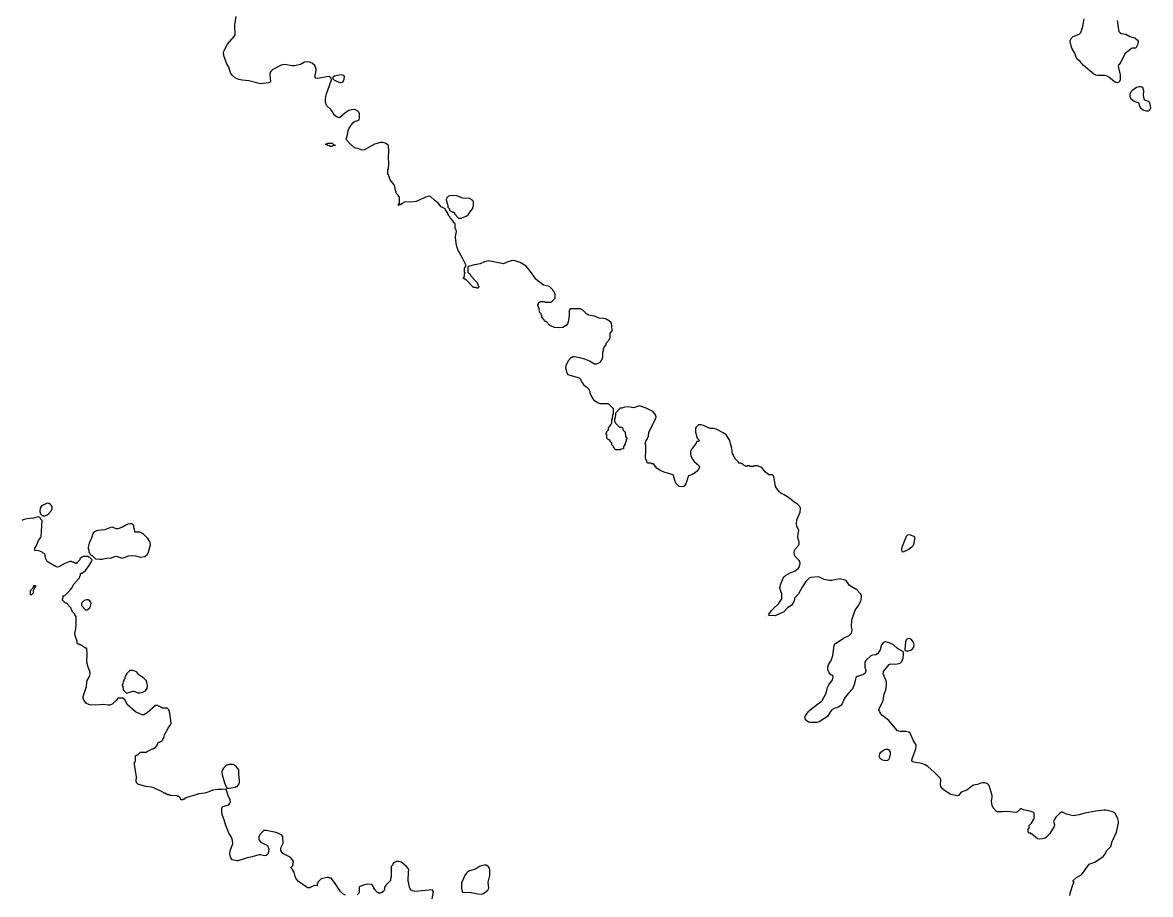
# Model space of a CAD drawing. Extents: x 474277 to 475042, y 254928 to 255625.
# Drawn here: x 474694.8 to 474798.6, y 255247.6 to 255327.8 of the extents above; entities that cross this region are included whole.
import ezdxf

# ---------------------------------------------------------------- set-up
doc = ezdxf.new("R2010")
doc.units = 0
doc.header["$MEASUREMENT"] = 0
doc.layers.add('BaseMapV2_DTM_export_MonNov09090547073261 — entities', color=1, linetype='CONTINUOUS')

msp = doc.modelspace()

# ---------------------------------------------------------------- linework, layer by layer
at = {"layer": 'BaseMapV2_DTM_export_MonNov09090547073261 — entities', "color": 15, "linetype": 'Continuous', "true_color": 0xb7484b}
for points in [[(474791.2, 255247.49, 85), (474791.23, 255247.72, 85), (474791.51, 255248.59, 85), (474791.58, 255248.72, 85), (474791.51, 255248.79, 85), (474791.51, 255248.87, 85), (474791.84, 255249.18, 85), (474792.2, 255249.38, 85), (474792.35, 255249.52, 85), (474792.97, 255250.39, 85), (474793.12, 255250.46, 85), (474793.5, 255250.57, 85), (474794.25, 255251.1, 85), (474794.39, 255251.25, 85), (474794.61, 255251.63, 85), (474794.96, 255252.01, 85), (474795.08, 255252.48, 85), (474795.49, 255253.32, 85), (474795.66, 255254.16, 85), (474795.67, 255254.32, 85), (474795.62, 255254.55, 85), (474795.4, 255255.01, 85), (474795.27, 255255.13, 85), (474795.11, 255255.21, 85), (474794.5, 255255.35, 85), (474794.35, 255255.36, 85), (474793.58, 255255.25, 85), (474792.58, 255255.07, 85), (474792.05, 255254.91, 85), (474791.51, 255254.82, 85), (474790.9, 255254.99, 85), (474790.51, 255255.17, 85), (474790.44, 255255.18, 85), (474790.28, 255255.09, 85), (474789.91, 255254.7, 85), (474789.74, 255254.47, 85), (474789.7, 255254.32, 85), (474789.78, 255254.01, 85), (474789.76, 255253.86, 85), (474789.36, 255253.2, 85), (474789.06, 255252.87, 85), (474788.92, 255252.78, 85), (474788.67, 255252.71, 85), (474788.37, 255252.68, 85), (474788.21, 255252.72, 85), (474788.02, 255252.86, 85), (474787.79, 255253.09, 85), (474787.75, 255253.16, 85), (474787.68, 255253.16, 85), (474787.6, 255253.23, 85), (474787.45, 255253.24, 85), (474787.37, 255253.32, 85), (474787.37, 255253.63, 85), (474787.44, 255253.7, 85), (474787.45, 255253.93, 85), (474787.67, 255254.16, 85), (474787.75, 255254.32, 85), (474787.82, 255254.39, 85), (474787.83, 255254.48, 85), (474787.9, 255254.55, 85), (474787.9, 255255.08, 85), (474787.83, 255255.16, 85), (474787.63, 255255.24, 85), (474786.94, 255255.39, 85), (474786.68, 255255.5, 85), (474786.37, 255255.21, 85), (474786.22, 255255.14, 85), (474785.38, 255255.24, 85), (474784.99, 255255.2, 85), (474784.46, 255255.21, 85), (474784.15, 255255.57, 85), (474784.03, 255255.77, 85), (474783.99, 255256.16, 85), (474784.05, 255256.54, 85), (474784.04, 255256.69, 85), (474783.76, 255257.61, 85), (474783.69, 255257.71, 85), (474783.54, 255257.8, 85), (474783.38, 255257.87, 85), (474783.15, 255257.88, 85), (474783, 255257.84, 85), (474782.69, 255257.7, 85), (474782.31, 255257.65, 85), (474782.16, 255257.56, 85), (474781.88, 255257.31, 85), (474781.7, 255257.18, 85), (474781.19, 255257, 85), (474780.93, 255256.71, 85), (474780.85, 255256.68, 85), (474780.24, 255256.79, 85), (474779.64, 255257.15, 85), (474779.47, 255257.32, 85), (474779.32, 255257.54, 85), (474779.29, 255257.69, 85), (474779.32, 255258.15, 85), (474779.26, 255258.3, 85), (474778.71, 255258.85, 85), (474778.11, 255259.38, 85), (474777.89, 255259.53, 85), (474777.56, 255259.65, 85), (474776.84, 255259.76, 85), (474776.68, 255259.84, 85), (474776.65, 255259.91, 85), (474776.67, 255260.07, 85), (474777.01, 255260.99, 85), (474777.06, 255261.29, 85), (474777, 255261.45, 85), (474776.79, 255261.72, 85), (474776.48, 255262.44, 85), (474776.37, 255262.52, 85), (474776.1, 255262.6, 85), (474775.56, 255262.59, 85), (474775.33, 255262.66, 85), (474774.54, 255263.59, 85), (474773.88, 255264.08, 85), (474773.66, 255264.44, 85), (474773.62, 255264.59, 85), (474773.64, 255264.67, 85), (474774, 255265.43, 85), (474774.11, 255266.04, 85), (474774.24, 255266.43, 85), (474774.32, 255266.89, 85), (474774.31, 255267.12, 85), (474774.26, 255267.33, 85), (474774.02, 255267.89, 85), (474774.05, 255268.12, 85), (474774.57, 255268.76, 85), (474774.72, 255268.82, 85), (474775.18, 255268.79, 85), (474775.56, 255268.88, 85), (474775.72, 255269.02, 85), (474775.85, 255269.34, 85), (474775.88, 255269.8, 85), (474775.87, 255269.88, 85), (474775.82, 255269.96, 85), (474775.33, 255270.24, 85), (474774.95, 255270.56, 85), (474774.57, 255270.74, 85), (474774.26, 255270.83, 85), (474774.11, 255270.81, 85), (474774.03, 255270.77, 85), (474773.86, 255270.57, 85), (474773.72, 255270.11, 85), (474773.49, 255269.74, 85), (474773.34, 255269.65, 85), (474773.03, 255269.61, 85), (474772.88, 255269.54, 85), (474772.42, 255269.11, 85), (474772.33, 255268.96, 85), (474772.31, 255268.73, 85), (474772.33, 255268.5, 85), (474772.42, 255268.19, 85), (474772.39, 255268.04, 85), (474772.34, 255267.96, 85), (474772.19, 255267.85, 85), (474771.65, 255267.64, 85), (474771.5, 255267.55, 85), (474771.45, 255267.43, 85), (474771.35, 255266.88, 85), (474771.2, 255266.51, 85), (474770.81, 255266.11, 85), (474770.51, 255265.74, 85), (474770.41, 255265.59, 85), (474770.22, 255265.13, 85), (474770.1, 255264.97, 85), (474769.89, 255264.82, 85), (474769.5, 255264.72, 85), (474769.28, 255264.59, 85), (474769.16, 255264.44, 85), (474768.88, 255263.98, 85), (474768.12, 255263.47, 85), (474767.89, 255263.42, 85), (474767.28, 255263.43, 85), (474767.13, 255263.46, 85), (474766.97, 255263.58, 85), (474766.84, 255263.75, 85), (474766.81, 255263.82, 85), (474766.83, 255263.98, 85), (474766.91, 255264.13, 85), (474767.13, 255264.42, 85), (474767.28, 255264.57, 85), (474767.97, 255265.12, 85), (474768.28, 255265.31, 85), (474768.4, 255265.43, 85), (474768.76, 255266.12, 85), (474768.89, 255266.63, 85), (474769, 255266.89, 85), (474769.33, 255267.35, 85), (474769.39, 255267.58, 85), (474769.38, 255267.73, 85), (474769.2, 255267.82, 85), (474769.04, 255267.98, 85), (474768.92, 255268.27, 85), (474768.9, 255268.5, 85), (474768.98, 255268.73, 85), (474769.23, 255269.11, 85), (474769.38, 255269.57, 85), (474769.49, 255270.49, 85), (474769.57, 255270.65, 85), (474769.67, 255270.72, 85), (474770.37, 255271.18, 85), (474770.88, 255271.41, 85), (474771.08, 255271.64, 85), (474771.14, 255271.87, 85), (474771.09, 255272.26, 85), (474771.12, 255272.87, 85), (474771.42, 255273.75, 85), (474771.67, 255274.1, 85), (474771.96, 255274.59, 85), (474772.02, 255274.94, 85), (474772.01, 255275.1, 85), (474771.93, 255275.25, 85), (474771.58, 255275.63, 85), (474770.9, 255276.02, 85), (474770.6, 255276.48, 85), (474770.38, 255276.55, 85), (474770.12, 255276.62, 85), (474769.96, 255276.63, 85), (474769.27, 255276.5, 85), (474769.04, 255276.49, 85), (474768.58, 255276.59, 85), (474768.2, 255276.77, 85), (474768.05, 255276.81, 85), (474767.36, 255276.75, 85), (474767.2, 255276.7, 85), (474766.89, 255276.4, 85), (474766.54, 255275.86, 85), (474766.21, 255275.27, 85), (474765.83, 255274.87, 85), (474765.83, 255274.71, 85), (474765.72, 255274.41, 85), (474765.55, 255274.18, 85), (474765.21, 255273.98, 85), (474764.83, 255273.57, 85), (474764.75, 255273.53, 85), (474764.52, 255273.46, 85), (474764.06, 255273.24, 85), (474763.52, 255273.26, 85), (474763.46, 255273.33, 85), (474763.73, 255273.72, 85), (474763.91, 255273.92, 85), (474764.37, 255274.33, 85), (474764.67, 255274.79, 85), (474764.67, 255275.33, 85), (474764.59, 255275.4, 85), (474764.59, 255275.56, 85), (474764.52, 255275.62, 85), (474764.51, 255275.71, 85), (474764.44, 255275.79, 85), (474764.51, 255275.86, 85), (474764.56, 255276.09, 85), (474764.81, 255276.71, 85), (474764.9, 255276.83, 85), (474765.03, 255276.94, 85), (474765.44, 255277.2, 85), (474765.9, 255277.39, 85), (474766.21, 255277.63, 85), (474766.31, 255277.78, 85), (474766.37, 255278.09, 85), (474766.34, 255278.24, 85), (474766.28, 255278.34, 85), (474765.91, 255278.7, 85), (474765.84, 255278.85, 85), (474765.81, 255279.08, 85), (474765.83, 255279.24, 85), (474765.9, 255279.38, 85), (474766.2, 255279.7, 85), (474766.27, 255279.85, 85), (474766.27, 255280, 85), (474766.17, 255280.31, 85), (474766.15, 255280.46, 85), (474766.18, 255280.77, 85), (474766.25, 255281.08, 85), (474766.05, 255281.49, 85), (474766.02, 255281.69, 85), (474766.07, 255282.07, 85), (474766.36, 255282.76, 85), (474766.41, 255283.15, 85), (474766.34, 255283.3, 85), (474766.13, 255283.51, 85), (474765.82, 255283.69, 85), (474765.39, 255284.07, 85), (474764.89, 255284.37, 85), (474764.6, 255284.52, 85), (474764.44, 255284.65, 85), (474764.09, 255285.14, 85), (474763.98, 255285.89, 85), (474763.91, 255286.13, 85), (474763.83, 255286.21, 85), (474763.52, 255286.22, 85), (474763.37, 255286.3, 85), (474763.14, 255286.48, 85), (474762.83, 255286.88, 85), (474762.45, 255287.05, 85), (474762.14, 255287.05, 85), (474762.07, 255286.98, 85), (474761.99, 255286.98, 85), (474761.76, 255286.98, 85), (474761.68, 255287.05, 85), (474761.53, 255287.05, 85), (474761.46, 255286.98, 85), (474761.38, 255286.98, 85), (474761.3, 255287.05, 85), (474761.22, 255287.06, 85), (474761.07, 255287.21, 85), (474760.99, 255287.21, 85), (474760.92, 255287.28, 85), (474760.69, 255287.28, 85), (474760.68, 255287.36, 85), (474760.38, 255287.67, 85), (474760.37, 255287.75, 85), (474760.3, 255287.82, 85), (474760.3, 255287.9, 85), (474760.23, 255287.97, 85), (474760.22, 255288.05, 85), (474760.15, 255288.12, 85), (474760.1, 255288.36, 85), (474760.08, 255288.67, 85), (474759.94, 255289.05, 85), (474759.88, 255289.36, 85), (474759.56, 255289.89, 85), (474759.34, 255290.05, 85), (474758.62, 255290.42, 85), (474758.39, 255290.48, 85), (474758.08, 255290.46, 85), (474757.47, 255290.74, 85), (474757.24, 255290.81, 85), (474757.01, 255290.81, 85), (474756.78, 255290.58, 85), (474756.74, 255290.51, 85), (474756.74, 255290.12, 85), (474756.88, 255289.59, 85), (474757.09, 255289.36, 85), (474757.01, 255289.28, 85), (474756.85, 255289.28, 85), (474756.78, 255289.13, 85), (474756.33, 255288.51, 85), (474756.28, 255288.36, 85), (474756.27, 255288.13, 85), (474756.29, 255287.98, 85), (474756.4, 255287.75, 85), (474756.62, 255287.44, 85), (474757.03, 255287.06, 85), (474757.1, 255286.9, 85), (474757.08, 255286.83, 85), (474756.93, 255286.6, 85), (474756.7, 255286.38, 85), (474756.39, 255286.22, 85), (474756.09, 255286.13, 85), (474756.04, 255286.06, 85), (474755.97, 255285.75, 85), (474755.83, 255285.37, 85), (474755.7, 255285.16, 85), (474755.55, 255285.09, 85), (474755.24, 255285.15, 85), (474755.09, 255285.25, 85), (474754.93, 255285.45, 85), (474754.82, 255285.68, 85), (474754.69, 255286.14, 85), (474754.63, 255286.2, 85), (474753.86, 255286.45, 85), (474753.48, 255286.61, 85), (474753.16, 255286.83, 85), (474752.87, 255287.21, 85), (474752.7, 255287.21, 85), (474752.64, 255287.28, 85), (474752.33, 255287.28, 85), (474752.25, 255287.36, 85), (474752.25, 255287.52, 85), (474752.17, 255287.59, 85), (474752.12, 255287.82, 85), (474752.17, 255288.36, 85), (474752.17, 255288.9, 85), (474752.17, 255288.97, 85), (474752.1, 255289.04, 85), (474752.1, 255289.13, 85), (474752.17, 255289.2, 85), (474752.18, 255289.36, 85), (474752.32, 255289.51, 85), (474752.33, 255289.66, 85), (474752.4, 255289.74, 85), (474752.42, 255290.12, 85), (474752.99, 255291.2, 85), (474753.11, 255291.5, 85), (474753.07, 255291.66, 85), (474752.98, 255291.81, 85), (474752.79, 255292.04, 85), (474752.18, 255292.33, 85), (474751.56, 255292.56, 85), (474751.03, 255292.38, 85), (474750.57, 255292.48, 85), (474750.21, 255292.42, 85), (474749.95, 255292.35, 85), (474749.8, 255292.34, 85), (474749.35, 255291.89, 85), (474749.34, 255291.43, 85), (474749.27, 255291.35, 85), (474749.27, 255291.12, 85), (474749.34, 255291.04, 85), (474749.35, 255290.97, 85), (474749.72, 255290.59, 85), (474749.95, 255290.59, 85), (474750.03, 255290.51, 85), (474750.04, 255290.35, 85), (474750.26, 255290.12, 85), (474750.27, 255289.74, 85), (474750.41, 255289.59, 85), (474750.41, 255289.5, 85), (474750.34, 255289.43, 85), (474750.34, 255289.27, 85), (474750.27, 255289.2, 85), (474750.26, 255289.05, 85), (474750.19, 255288.97, 85), (474750.18, 255288.89, 85), (474750.11, 255288.82, 85), (474750.11, 255288.59, 85), (474749.88, 255288.58, 85), (474749.8, 255288.51, 85), (474749.41, 255288.51, 85), (474749.19, 255288.74, 85), (474749.18, 255288.82, 85), (474749.03, 255288.97, 85), (474749.02, 255289.13, 85), (474748.88, 255289.28, 85), (474748.87, 255289.36, 85), (474748.8, 255289.43, 85), (474748.72, 255289.43, 85), (474748.57, 255289.58, 85), (474748.56, 255289.89, 85), (474748.49, 255289.97, 85), (474748.5, 255290.06, 85), (474748.56, 255290.12, 85), (474748.57, 255290.2, 85), (474748.72, 255290.35, 85), (474748.73, 255290.52, 85), (474748.79, 255290.58, 85), (474748.8, 255290.66, 85), (474748.95, 255290.81, 85), (474748.96, 255290.9, 85), (474749.02, 255290.97, 85), (474749.03, 255291.27, 85), (474749.1, 255291.35, 85), (474749.11, 255291.73, 85), (474749.18, 255291.81, 85), (474749.18, 255292.27, 85), (474748.73, 255292.73, 85), (474747.96, 255292.73, 85), (474747.73, 255292.82, 85), (474747.42, 255293.02, 85), (474747.13, 255293.5, 85), (474747.04, 255293.73, 85), (474747.03, 255293.88, 85), (474746.96, 255293.95, 85), (474746.96, 255294.03, 85), (474746.73, 255294.26, 85), (474746.65, 255294.26, 85), (474746.43, 255294.49, 85), (474746.42, 255294.57, 85), (474746.27, 255294.72, 85), (474746.26, 255294.8, 85), (474746.2, 255294.87, 85), (474746.19, 255294.95, 85), (474746.04, 255295.11, 85), (474745.97, 255295.14, 85), (474745.2, 255295.34, 85), (474745.03, 255295.41, 85), (474744.91, 255295.57, 85), (474744.79, 255296.03, 85), (474744.82, 255296.26, 85), (474745.05, 255296.72, 85), (474745.28, 255297.01, 85), (474745.43, 255297.09, 85), (474745.58, 255297.09, 85), (474746.04, 255297.01, 85), (474746.52, 255296.87, 85), (474746.96, 255296.7, 85), (474747.42, 255296.42, 85), (474747.65, 255296.43, 85), (474747.96, 255296.58, 85), (474748.07, 255296.72, 85), (474748.19, 255297.02, 85), (474748.19, 255297.48, 85), (474748.32, 255297.94, 85), (474748.49, 255298.17, 85), (474748.5, 255298.33, 85), (474748.79, 255298.63, 85), (474748.8, 255298.72, 85), (474748.87, 255298.79, 85), (474748.88, 255299.25, 85), (474749.1, 255299.48, 85), (474749.07, 255299.55, 85), (474749.01, 255300.17, 85), (474748.95, 255300.25, 85), (474748.62, 255300.48, 85), (474748.45, 255300.55, 85), (474748.27, 255300.6, 85), (474747.85, 255300.63, 85), (474747.42, 255300.81, 85), (474746.89, 255300.9, 85), (474746.7, 255301.01, 85), (474746.35, 255301.36, 85), (474746.13, 255301.47, 85), (474745.2, 255301.47, 85), (474745.12, 255301.4, 85), (474745.11, 255301.32, 85), (474745.11, 255300.86, 85), (474745.01, 255300.25, 85), (474744.95, 255300.09, 85), (474744.83, 255299.94, 85), (474744.51, 255299.77, 85), (474744.2, 255299.72, 85), (474743.75, 255299.78, 85), (474743.33, 255299.94, 85), (474742.97, 255300.32, 85), (474742.9, 255300.32, 85), (474742.82, 255300.39, 85), (474742.81, 255300.48, 85), (474742.59, 255300.71, 85), (474742.58, 255300.86, 85), (474742.51, 255300.93, 85), (474742.51, 255301.01, 85), (474742.36, 255301.17, 85), (474742.35, 255301.55, 85), (474742.28, 255301.62, 85), (474742.28, 255301.7, 85), (474742.21, 255301.77, 85), (474742.21, 255301.86, 85), (474742.28, 255301.93, 85), (474742.28, 255302.02, 85), (474742.44, 255302.17, 85), (474742.82, 255302.17, 85), (474742.9, 255302.09, 85), (474743.43, 255302.09, 85), (474743.81, 255302.47, 85), (474743.81, 255302.85, 85), (474743.74, 255302.92, 85), (474743.74, 255303.01, 85), (474743.59, 255303.16, 85), (474743.58, 255303.24, 85), (474743.28, 255303.53, 85), (474742.74, 255303.65, 85), (474742.05, 255304.19, 85), (474741.55, 255304.92, 85), (474741.13, 255305.4, 85), (474740.6, 255305.76, 85), (474740.14, 255305.9, 85), (474739.98, 255305.93, 85), (474739.75, 255305.9, 85), (474739.38, 255305.77, 85), (474739.06, 255305.61, 85), (474737.68, 255305.9, 85), (474737.3, 255305.8, 85), (474736.89, 255305.61, 85), (474736.38, 255305.54, 85), (474735.81, 255305.38, 85), (474735.77, 255305.31, 85), (474735.78, 255304.85, 85), (474736, 255304.62, 85), (474736.01, 255304.54, 85), (474736.61, 255303.93, 85), (474736.62, 255303.85, 85), (474736.69, 255303.77, 85), (474736.7, 255303.62, 85), (474736.77, 255303.54, 85), (474736.77, 255303.47, 85), (474736.69, 255303.39, 85), (474736.61, 255303.38, 85), (474736.53, 255303.46, 85), (474736.3, 255303.46, 85), (474735.61, 255304.15, 85), (474735.54, 255304.15, 85), (474735.38, 255304.31, 85), (474735.38, 255304.39, 85), (474735.45, 255304.46, 85), (474735.46, 255304.69, 85), (474735.53, 255304.77, 85), (474735.46, 255304.85, 85), (474735.46, 255305.23, 85), (474735.53, 255305.31, 85), (474735.54, 255305.39, 85), (474735.61, 255305.46, 85), (474735.29, 255306.15, 85), (474734.89, 255306.84, 85), (474734.74, 255307.3, 85), (474734.63, 255308.07, 85), (474734.65, 255308.3, 85), (474734.73, 255308.6, 85), (474734.69, 255308.76, 85), (474734.61, 255308.83, 85), (474734.61, 255309.29, 85), (474734.46, 255309.44, 85), (474734.46, 255309.52, 85), (474734.23, 255309.75, 85), (474734.16, 255309.75, 85), (474734.15, 255309.91, 85), (474734, 255310.06, 85), (474734, 255310.14, 85), (474733.92, 255310.21, 85), (474733.92, 255310.29, 85), (474733.85, 255310.36, 85), (474733.85, 255310.44, 85), (474733.7, 255310.6, 85), (474733.69, 255310.67, 85), (474733.31, 255310.88, 85), (474733.03, 255311.21, 85), (474732.72, 255311.44, 85), (474732.32, 255311.81, 85), (474732.24, 255311.84, 85), (474732.09, 255311.82, 85), (474731.86, 255311.75, 85), (474731.23, 255311.44, 85), (474731.01, 255311.37, 85), (474730.48, 255311.31, 85), (474730.02, 255311.32, 85), (474729.86, 255311.28, 85), (474729.71, 255311.13, 85), (474729.63, 255311.13, 85), (474729.56, 255311.05, 85), (474729.48, 255311.05, 85), (474729.4, 255310.98, 85), (474729.4, 255311.14, 85), (474729.47, 255311.21, 85), (474729.47, 255311.75, 85), (474729.4, 255311.82, 85), (474729.4, 255311.9, 85), (474729.17, 255312.13, 85), (474729.17, 255312.28, 85), (474729.1, 255312.35, 85), (474729.09, 255312.59, 85), (474729, 255312.9, 85), (474728.62, 255313.36, 85), (474728.48, 255313.81, 85), (474728.4, 255313.89, 85), (474728.4, 255314.28, 85), (474728.48, 255314.35, 85), (474728.5, 255314.81, 85), (474728.46, 255315.43, 85), (474728.49, 255315.96, 85), (474728.45, 255316.5, 85), (474728.39, 255316.58, 85), (474728.15, 255316.73, 85), (474727.95, 255316.79, 85), (474727.72, 255316.78, 85), (474727.18, 255316.63, 85), (474726.26, 255316.12, 85), (474726.11, 255316.07, 85), (474725.95, 255316.1, 85), (474725.72, 255316.2, 85), (474725.34, 255316.31, 85), (474724.93, 255316.65, 85), (474724.6, 255317.04, 85), (474724.57, 255317.11, 85), (474724.7, 255317.5, 85), (474724.75, 255317.88, 85), (474724.84, 255318.11, 85), (474725.19, 255318.61, 85), (474725.34, 255318.72, 85), (474725.65, 255318.8, 85), (474725.77, 255318.88, 85), (474725.81, 255319.11, 85), (474725.79, 255319.41, 85), (474725.74, 255319.57, 85), (474725.65, 255319.66, 85), (474725.42, 255319.78, 85), (474725.26, 255319.81, 85), (474725.06, 255319.8, 85), (474724.82, 255319.72, 85), (474724.45, 255319.49, 85), (474723.96, 255319.06, 85), (474723.73, 255319.12, 85), (474723.53, 255319.26, 85), (474723.2, 255319.8, 85), (474722.76, 255320.18, 85), (474722.65, 255320.49, 85), (474722.66, 255320.79, 85), (474722.72, 255321.18, 85), (474723.23, 255322.56, 85), (474723.19, 255322.71, 85), (474723.04, 255322.86, 85), (474722.96, 255322.86, 85), (474721.89, 255322.68, 85), (474721.76, 255322.71, 85), (474721.72, 255322.79, 85), (474721.7, 255322.94, 85), (474721.82, 255323.4, 85), (474721.82, 255323.55, 85), (474721.67, 255323.86, 85), (474721.43, 255324.08, 85), (474721.19, 255324.17, 85), (474720.89, 255324.21, 85), (474720.74, 255324.17, 85), (474720.36, 255323.95, 85), (474719.82, 255323.85, 85), (474719.59, 255323.85, 85), (474718.9, 255323.97, 85), (474718.59, 255323.9, 85), (474717.83, 255323.51, 85), (474717.63, 255323.32, 85), (474717.55, 255323.17, 85), (474717.53, 255323.02, 85), (474717.59, 255322.4, 85), (474717.57, 255322.33, 85), (474717.44, 255322.27, 85), (474716.67, 255322.18, 85), (474715.6, 255322.47, 85), (474714.99, 255322.51, 85), (474714.68, 255322.59, 85), (474714.37, 255322.71, 85), (474714.1, 255322.94, 85), (474713.91, 255323.21, 85), (474713.76, 255323.71, 85), (474713.56, 255324.09, 85), (474713.29, 255324.78, 85), (474713.26, 255325.01, 85), (474713.33, 255325.24, 85), (474713.65, 255325.85, 85), (474714.25, 255326.54, 85), (474714.36, 255326.7, 85), (474714.32, 255327.62, 85), (474714.43, 255328.39, 85)], [(474795.55, 255328, 85.25), (474795.67, 255327.16, 85.25), (474795.72, 255327.01, 85.25), (474795.8, 255326.91, 85.25), (474795.96, 255326.82, 85.25), (474796.34, 255326.75, 85.25), (474796.72, 255326.54, 85.25), (474797.18, 255326.41, 85.25), (474797.39, 255326.24, 85.25), (474797.48, 255326.08, 85.25), (474797.49, 255326.01, 85.25), (474797.42, 255325.77, 85.25), (474797.26, 255325.47, 85.25), (474796.95, 255325.47, 85.25), (474796.88, 255325.45, 85.25), (474796.26, 255324.95, 85.25), (474795.88, 255324.18, 85.25), (474795.73, 255323.97, 85.25), (474795.66, 255323.94, 85.25), (474795.63, 255323.78, 85.25), (474795.82, 255323.02, 85.25), (474795.82, 255322.56, 85.25), (474795.77, 255322.4, 85.25), (474795.7, 255322.33, 85.25), (474795.57, 255322.29, 85.25), (474795.42, 255322.31, 85.25), (474795.27, 255322.39, 85.25), (474794.78, 255322.79, 85.25), (474794.58, 255322.91, 85.25), (474794.42, 255322.94, 85.25), (474793.73, 255322.95, 85.25), (474793.58, 255322.99, 85.25), (474793.39, 255323.09, 85.25), (474792.44, 255323.86, 85.25), (474792.15, 255324.24, 85.25), (474791.88, 255324.47, 85.25), (474791.77, 255324.63, 85.25), (474791.64, 255325.01, 85.25), (474791.39, 255325.47, 85.25), (474791.22, 255326.01, 85.25), (474791.21, 255326.16, 85.25), (474791.34, 255326.39, 85.25), (474791.5, 255326.54, 85.25), (474792.06, 255326.77, 85.25), (474792.2, 255326.91, 85.25), (474792.39, 255327.47, 85.25), (474792.52, 255328.16, 85.25)], [(474724.19, 255322.33, 85), (474724.29, 255322.4, 85), (474724.39, 255322.63, 85), (474724.41, 255322.86, 85), (474724.34, 255322.96, 85), (474724.11, 255323, 85), (474723.88, 255322.98, 85), (474723.5, 255322.89, 85), (474723.35, 255322.79, 85), (474723.35, 255322.63, 85), (474723.54, 255322.48, 85), (474723.89, 255322.33, 85), (474724.04, 255322.3, 85), (474724.19, 255322.33, 85)], [(474798.51, 255319.72, 85.25), (474798.41, 255319.68, 85.25), (474798.26, 255319.67, 85.25), (474797.95, 255319.76, 85.25), (474797.8, 255319.87, 85.25), (474797.67, 255320.03, 85.25), (474797.61, 255320.18, 85.25), (474797.58, 255320.41, 85.25), (474797.11, 255320.56, 85.25), (474796.88, 255320.73, 85.25), (474796.76, 255320.95, 85.25), (474796.75, 255321.25, 85.25), (474796.83, 255321.48, 85.25), (474796.98, 255321.64, 85.25), (474797.34, 255321.88, 85.25), (474797.57, 255321.95, 85.25), (474797.72, 255321.93, 85.25), (474797.84, 255321.87, 85.25), (474797.91, 255321.79, 85.25), (474797.97, 255321.56, 85.25), (474797.96, 255321.1, 85.25), (474798.03, 255320.72, 85.25), (474798.41, 255320.59, 85.25), (474798.49, 255320.52, 85.25), (474798.57, 255320.34, 85.25), (474798.62, 255319.95, 85.25), (474798.57, 255319.8, 85.25), (474798.51, 255319.72, 85.25)], [(474723.28, 255316.42, 85), (474723.12, 255316.42, 85), (474723.04, 255316.49, 85), (474722.89, 255316.5, 85), (474722.81, 255316.57, 85), (474722.73, 255316.57, 85), (474722.65, 255316.65, 85), (474722.81, 255316.66, 85), (474722.89, 255316.73, 85), (474723.27, 255316.73, 85), (474723.42, 255316.58, 85), (474723.5, 255316.58, 85), (474723.58, 255316.5, 85), (474723.35, 255316.49, 85), (474723.28, 255316.42, 85)], [(474735.31, 255309.89, 85), (474735.61, 255310.02, 85), (474735.8, 255310.14, 85), (474735.94, 255310.37, 85), (474736.2, 255310.67, 85), (474736.3, 255310.98, 85), (474736.28, 255311.36, 85), (474736.21, 255311.44, 85), (474735.92, 255311.64, 85), (474735.31, 255311.67, 85), (474734.77, 255311.88, 85), (474734.23, 255311.91, 85), (474734.08, 255311.89, 85), (474733.96, 255311.82, 85), (474733.79, 255311.67, 85), (474733.78, 255311.52, 85), (474733.93, 255310.98, 85), (474733.94, 255310.83, 85), (474734.08, 255310.67, 85), (474734.09, 255310.6, 85), (474734.23, 255310.45, 85), (474734.31, 255310.45, 85), (474734.39, 255310.37, 85), (474734.47, 255310.37, 85), (474734.54, 255310.29, 85), (474734.55, 255310.21, 85), (474734.92, 255309.83, 85), (474735.15, 255309.83, 85), (474735.31, 255309.89, 85)], [(474696.82, 255282.43, 84.75), (474697.05, 255282.54, 84.75), (474697.2, 255282.65, 84.75), (474697.43, 255282.92, 84.75), (474697.5, 255283.07, 84.75), (474697.5, 255283.22, 84.75), (474697.45, 255283.38, 84.75), (474697.35, 255283.48, 84.75), (474697.2, 255283.57, 84.75), (474697.05, 255283.59, 84.75), (474696.97, 255283.57, 84.75), (474696.6, 255283.38, 84.75), (474696.49, 255283.3, 84.75), (474696.4, 255283.15, 84.75), (474696.37, 255282.84, 84.75), (474696.43, 255282.61, 84.75), (474696.59, 255282.46, 84.75), (474696.66, 255282.46, 84.75), (474696.74, 255282.39, 84.75), (474696.82, 255282.43, 84.75)], [(474724.5, 255247.53, 84.75), (474724.27, 255247.66, 84.75), (474724.04, 255247.88, 84.75), (474723.5, 255248.71, 84.75), (474723.19, 255249.1, 84.75), (474723.03, 255249.1, 84.75), (474722.96, 255249.17, 84.75), (474722.81, 255249.17, 84.75), (474722.27, 255249.02, 84.75), (474721.97, 255248.72, 84.75), (474721.97, 255248.63, 84.75), (474721.9, 255248.57, 84.75), (474721.89, 255248.4, 84.75), (474721.66, 255248.41, 84.75), (474721.2, 255248.21, 84.75), (474721.05, 255248.21, 84.75), (474720.89, 255248.29, 84.75), (474720.17, 255248.8, 84.75), (474719.96, 255249.03, 84.75), (474719.86, 255249.26, 84.75), (474719.79, 255249.64, 84.75), (474719.66, 255249.79, 84.75), (474719.66, 255249.87, 84.75), (474719.51, 255250.02, 84.75), (474719.51, 255250.1, 84.75), (474719.66, 255250.25, 84.75), (474719.7, 255250.41, 84.75), (474719.71, 255250.64, 84.75), (474719.64, 255250.79, 84.75), (474719.41, 255251.02, 84.75), (474718.75, 255251.37, 84.75), (474718.64, 255251.48, 84.75), (474718.55, 255251.63, 84.75), (474718.54, 255251.79, 84.75), (474718.58, 255251.94, 84.75), (474718.78, 255252.32, 84.75), (474718.75, 255252.94, 84.75), (474718.61, 255253.09, 84.75), (474718.13, 255253.31, 84.75), (474717.21, 255253.49, 84.75), (474716.98, 255253.47, 84.75), (474716.6, 255253.09, 84.75), (474716.6, 255253, 84.75), (474716.53, 255252.94, 84.75), (474716.53, 255252.63, 84.75), (474716.71, 255252.4, 84.75), (474717.21, 255252.17, 84.75), (474717.31, 255252.09, 84.75), (474717.4, 255251.94, 84.75), (474717.44, 255251.79, 84.75), (474717.42, 255251.48, 84.75), (474717.37, 255251.31, 84.75), (474717.21, 255251.18, 84.75), (474717.06, 255251.14, 84.75), (474716.67, 255251.25, 84.75), (474716.52, 255251.24, 84.75), (474715.91, 255251.06, 84.75), (474715.45, 255250.98, 84.75), (474714.6, 255250.69, 84.75), (474714.53, 255250.68, 84.75), (474714.07, 255250.79, 84.75), (474713.91, 255251.04, 84.75), (474713.85, 255251.4, 84.75), (474713.92, 255251.71, 84.75), (474714.13, 255252.25, 84.75), (474714.11, 255252.55, 84.75), (474714.01, 255252.86, 84.75), (474713.77, 255253.24, 84.75), (474713.66, 255253.47, 84.75), (474713.45, 255254.04, 84.75), (474713.34, 255254.47, 84.75), (474713.17, 255254.85, 84.75), (474713.12, 255255.08, 84.75), (474713.11, 255255.47, 84.75), (474713.15, 255255.62, 84.75), (474713.22, 255255.68, 84.75), (474713.75, 255255.85, 84.75), (474713.83, 255255.93, 84.75), (474713.84, 255256.01, 84.75), (474713.91, 255256.08, 84.75), (474713.89, 255256.31, 84.75), (474713.68, 255256.75, 84.75), (474713.53, 255257.29, 84.75), (474713.15, 255257.24, 84.75), (474712.76, 255257.24, 84.75), (474712.3, 255257.2, 84.75), (474711.92, 255257.04, 84.75), (474711.54, 255256.93, 84.75), (474711, 255256.85, 84.75), (474710.46, 255256.66, 84.75), (474710.08, 255256.59, 84.75), (474709.71, 255256.46, 84.75), (474709.7, 255256.38, 84.75), (474709.62, 255256.38, 84.75), (474709.54, 255256.31, 84.75), (474709.39, 255256.31, 84.75), (474709.31, 255256.39, 84.75), (474709.31, 255256.46, 84.75), (474709.16, 255256.61, 84.75), (474709.08, 255256.61, 84.75), (474709.01, 255256.68, 84.75), (474708.39, 255256.69, 84.75), (474708.32, 255256.76, 84.75), (474708.16, 255256.77, 84.75), (474708.09, 255256.84, 84.75), (474708.01, 255256.84, 84.75), (474707.93, 255256.92, 84.75), (474707.78, 255256.92, 84.75), (474707.7, 255257, 84.75), (474706.86, 255257.42, 84.75), (474706.63, 255257.48, 84.75), (474706.14, 255257.54, 84.75), (474705.56, 255257.69, 84.75), (474705.4, 255257.75, 84.75), (474705.3, 255257.84, 84.75), (474705.22, 255258, 84.75), (474705.26, 255258.46, 84.75), (474705.09, 255259.53, 84.75), (474705.09, 255259.76, 84.75), (474705.17, 255259.84, 84.75), (474705.17, 255260.37, 84.75), (474705.25, 255260.38, 84.75), (474705.33, 255260.45, 84.75), (474705.4, 255260.45, 84.75), (474705.63, 255260.68, 84.75), (474706.17, 255260.69, 84.75), (474706.24, 255260.76, 84.75), (474706.48, 255260.88, 84.75), (474706.7, 255260.99, 84.75), (474706.78, 255260.99, 84.75), (474706.86, 255261.07, 84.75), (474706.94, 255261.07, 84.75), (474707.16, 255261.29, 84.75), (474707.16, 255261.37, 84.75), (474707.24, 255261.45, 84.75), (474707.24, 255261.53, 84.75), (474707.32, 255261.6, 84.75), (474707.4, 255261.6, 84.75), (474707.47, 255261.68, 84.75), (474707.55, 255261.68, 84.75), (474707.7, 255261.83, 84.75), (474707.7, 255261.91, 84.75), (474707.78, 255261.99, 84.75), (474707.84, 255262.29, 84.75), (474708.17, 255262.9, 84.75), (474708.4, 255263.21, 84.75), (474708.46, 255263.36, 84.75), (474708.32, 255264.27, 84.75), (474708.24, 255264.57, 84.75), (474708.09, 255264.74, 84.75), (474707.63, 255264.74, 84.75), (474707.55, 255264.82, 84.75), (474707.47, 255264.82, 84.75), (474707.4, 255264.89, 84.75), (474707.31, 255264.9, 84.75), (474707.24, 255264.97, 84.75), (474707.01, 255264.97, 84.75), (474706.25, 255264.31, 84.75), (474705.94, 255264.13, 84.75), (474705.79, 255264.12, 84.75), (474705.17, 255264.39, 84.75), (474704.68, 255264.82, 84.75), (474704.45, 255265.05, 84.75), (474704.18, 255265.5, 84.75), (474704.02, 255265.66, 84.75), (474703.56, 255265.66, 84.75), (474703.38, 255265.43, 84.75), (474703.03, 255265.11, 84.75), (474702.8, 255265.02, 84.75), (474702.64, 255265, 84.75), (474702.18, 255265.09, 84.75), (474701.49, 255265, 84.75), (474700.98, 255265.05, 84.75), (474700.72, 255265.13, 84.75), (474700.65, 255265.2, 84.75), (474700.57, 255265.2, 84.75), (474700.57, 255265.28, 84.75), (474700.42, 255265.47, 84.75), (474700.35, 255265.66, 84.75), (474700.36, 255265.82, 84.75), (474700.65, 255266.74, 84.75), (474700.69, 255267.12, 84.75), (474700.73, 255267.27, 84.75), (474700.94, 255267.66, 84.75), (474701.01, 255267.89, 84.75), (474700.99, 255268.04, 84.75), (474700.8, 255268.5, 84.75), (474700.7, 255268.96, 84.75), (474700.73, 255269.73, 84.75), (474700.68, 255270.19, 84.75), (474700.65, 255270.26, 84.75), (474700.57, 255270.26, 84.75), (474700.5, 255270.33, 84.75), (474700.42, 255270.34, 84.75), (474700.27, 255270.49, 84.75), (474700.19, 255270.49, 84.75), (474700.11, 255270.57, 84.75), (474700.04, 255270.57, 84.75), (474699.96, 255270.64, 84.75), (474699.88, 255270.64, 84.75), (474699.8, 255270.72, 84.75), (474699.79, 255270.88, 84.75), (474699.61, 255271.41, 84.75), (474699.58, 255271.64, 84.75), (474699.67, 255272.03, 84.75), (474699.7, 255272.49, 84.75), (474699.69, 255272.56, 84.75), (474699.72, 255272.64, 84.75), (474699.72, 255273.18, 84.75), (474699.58, 255273.33, 84.75), (474699.57, 255273.41, 84.75), (474699.34, 255273.64, 84.75), (474699.34, 255273.72, 84.75), (474699.27, 255273.79, 84.75), (474699.26, 255273.95, 84.75), (474698.81, 255274.4, 84.75), (474698.73, 255274.4, 84.75), (474698.42, 255274.71, 84.75), (474698.49, 255274.79, 84.75), (474698.5, 255275.02, 84.75), (474698.58, 255275.1, 84.75), (474698.66, 255275.1, 84.75), (474699.12, 255275.56, 84.75), (474699.27, 255275.76, 84.75), (474699.5, 255276.16, 84.75), (474699.96, 255276.68, 84.75), (474700.03, 255276.71, 84.75), (474700.04, 255276.87, 84.75), (474700.1, 255276.94, 84.75), (474700.11, 255277.17, 84.75), (474700.27, 255277.17, 84.75), (474700.57, 255277.4, 84.75), (474700.92, 255277.86, 84.75), (474701.09, 255278.16, 84.75), (474701.18, 255278.39, 84.75), (474700.96, 255278.61, 84.75), (474700.88, 255278.62, 84.75), (474700.8, 255278.69, 84.75), (474700.34, 255278.69, 84.75), (474700.27, 255278.62, 84.75), (474700.19, 255278.61, 84.75), (474700.04, 255278.47, 84.75), (474700.04, 255278.39, 84.75), (474699.74, 255278.09, 84.75), (474699.73, 255278.01, 84.75), (474699.65, 255278.08, 84.75), (474699.58, 255278.08, 84.75), (474699.5, 255278.16, 84.75), (474699.35, 255278.16, 84.75), (474699.27, 255278.23, 84.75), (474699.12, 255278.23, 84.75), (474698.66, 255278.05, 84.75), (474698.12, 255277.73, 84.75), (474697.97, 255277.7, 84.75), (474697.81, 255277.77, 84.75), (474697.12, 255278.16, 84.75), (474697.05, 255278.24, 84.75), (474696.91, 255278.47, 84.75), (474696.81, 255278.93, 84.75), (474696.66, 255279, 84.75), (474696.59, 255279.08, 84.75), (474696.28, 255279.23, 84.75), (474695.89, 255279.24, 84.75), (474695.9, 255279.47, 84.75), (474696.1, 255279.77, 84.75), (474696.23, 255280.16, 84.75), (474696.43, 255280.4, 84.75), (474696.48, 255280.54, 84.75), (474696.58, 255282, 84.75), (474696.43, 255282.15, 84.75), (474696.42, 255282.23, 84.75), (474696.36, 255282.29, 84.75), (474696.2, 255282.33, 84.75), (474695.74, 255282.22, 84.75), (474695.19, 255282.15, 84.75), (474694.82, 255282.06, 84.75), (474694.75, 255282, 84.75)], [(474702.11, 255278.46, 84.75), (474702.49, 255278.55, 84.75), (474702.95, 255278.58, 84.75), (474703.33, 255278.71, 84.75), (474703.49, 255278.7, 84.75), (474703.95, 255278.55, 84.75), (474704.56, 255278.75, 84.75), (474704.94, 255278.78, 84.75), (474705.17, 255278.76, 84.75), (474705.63, 255278.62, 84.75), (474706.02, 255278.7, 84.75), (474706.25, 255278.87, 84.75), (474706.37, 255279.08, 84.75), (474706.54, 255279.77, 84.75), (474706.53, 255280, 84.75), (474706.32, 255280.34, 84.75), (474705.89, 255280.77, 84.75), (474705.56, 255280.92, 84.75), (474705.1, 255280.92, 84.75), (474705.09, 255281.23, 84.75), (474705.02, 255281.31, 84.75), (474705.01, 255281.54, 84.75), (474704.86, 255281.69, 84.75), (474704.64, 255281.71, 84.75), (474704.48, 255281.68, 84.75), (474704.33, 255281.62, 84.75), (474703.96, 255281.38, 84.75), (474703.56, 255281.23, 84.75), (474703.41, 255281.24, 84.75), (474703.03, 255281.39, 84.75), (474702.87, 255281.36, 84.75), (474702.34, 255281.14, 84.75), (474701.72, 255281.1, 84.75), (474701.57, 255281.06, 84.75), (474701.35, 255280.92, 84.75), (474701.23, 255280.77, 84.75), (474701.11, 255280.38, 84.75), (474700.9, 255279.93, 84.75), (474700.81, 255279.54, 84.75), (474700.81, 255279.39, 84.75), (474700.88, 255279.32, 84.75), (474700.89, 255279.08, 84.75), (474700.96, 255279.01, 84.75), (474700.96, 255278.93, 84.75), (474701.11, 255278.78, 84.75), (474701.19, 255278.78, 84.75), (474701.49, 255278.47, 84.75), (474701.88, 255278.44, 84.75), (474702.11, 255278.46, 84.75)], [(474775.95, 255279.16, 85), (474776.25, 255279.3, 85), (474776.48, 255279.45, 85), (474776.69, 255279.62, 85), (474776.79, 255279.75, 85), (474776.87, 255279.93, 85), (474776.93, 255280.31, 85), (474776.91, 255280.46, 85), (474776.83, 255280.54, 85), (474776.56, 255280.66, 85), (474776.41, 255280.69, 85), (474776.25, 255280.66, 85), (474776.12, 255280.54, 85), (474775.75, 255279.62, 85), (474775.69, 255279.39, 85), (474775.72, 255279.14, 85), (474775.79, 255279.12, 85), (474775.95, 255279.16, 85)], [(474695.59, 255275.17, 84.75), (474695.51, 255275.17, 84.75), (474695.51, 255275.56, 84.75), (474695.73, 255275.79, 84.75), (474695.74, 255275.86, 84.75), (474695.81, 255275.94, 84.75), (474695.82, 255276.02, 84.75), (474695.97, 255276.02, 84.75), (474695.98, 255275.94, 84.75), (474695.83, 255275.79, 84.75), (474695.82, 255275.62, 84.75), (474695.75, 255275.56, 84.75), (474695.75, 255275.33, 84.75), (474695.59, 255275.17, 84.75)], [(474700.8, 255273.86, 84.75), (474700.96, 255273.98, 84.75), (474701.03, 255274.11, 84.75), (474701.08, 255274.41, 84.75), (474701.03, 255274.53, 84.75), (474700.96, 255274.61, 84.75), (474700.8, 255274.7, 84.75), (474700.65, 255274.71, 84.75), (474700.45, 255274.64, 84.75), (474700.19, 255274.41, 84.75), (474700.2, 255274.18, 84.75), (474700.57, 255273.8, 84.75), (474700.73, 255273.79, 84.75), (474700.8, 255273.86, 84.75)], [(474763.22, 255273.1, 85), (474763.21, 255273.1, 85), (474763.22, 255273.11, 85), (474763.22, 255273.1, 85)], [(474763.3, 255273.18, 85), (474763.29, 255273.17, 85), (474763.29, 255273.18, 85), (474763.29, 255273.18, 85), (474763.3, 255273.18, 85)], [(474776.33, 255270.02, 85), (474776.56, 255270.09, 85), (474776.71, 255270.19, 85), (474776.83, 255270.34, 85), (474776.87, 255270.57, 85), (474776.79, 255270.8, 85), (474776.64, 255271, 85), (474776.48, 255271.13, 85), (474776.33, 255271.16, 85), (474776.18, 255271.09, 85), (474776.05, 255270.88, 85), (474776, 255270.11, 85), (474776.02, 255270.03, 85), (474776.1, 255270, 85), (474776.33, 255270.02, 85)], [(474705.79, 255266.18, 84.75), (474706.09, 255266.33, 84.75), (474706.25, 255266.55, 84.75), (474706.27, 255266.81, 84.75), (474706.23, 255267.12, 84.75), (474706.16, 255267.27, 84.75), (474705.94, 255267.51, 84.75), (474705.49, 255267.81, 84.75), (474705.33, 255268.02, 84.75), (474705.25, 255268.07, 84.75), (474704.94, 255268.19, 84.75), (474704.64, 255268.19, 84.75), (474704.33, 255267.89, 84.75), (474704.33, 255267.8, 84.75), (474704.26, 255267.73, 84.75), (474704.26, 255267.66, 84.75), (474704.18, 255267.58, 84.75), (474704.18, 255267.43, 84.75), (474704.1, 255267.35, 84.75), (474704.1, 255267.27, 84.75), (474704.03, 255267.2, 84.75), (474704.02, 255266.96, 84.75), (474703.95, 255266.89, 84.75), (474703.95, 255266.81, 84.75), (474704.02, 255266.74, 84.75), (474704.03, 255266.43, 84.75), (474704.33, 255266.13, 84.75), (474704.94, 255266.3, 84.75), (474705.02, 255266.3, 84.75), (474705.4, 255266.15, 84.75), (474705.56, 255266.14, 84.75), (474705.79, 255266.18, 84.75)], [(474774.4, 255259.91, 85), (474774.18, 255259.9, 85), (474773.88, 255259.97, 85), (474773.72, 255260.1, 85), (474773.64, 255260.3, 85), (474773.69, 255260.53, 85), (474773.79, 255260.68, 85), (474774.03, 255260.87, 85), (474774.26, 255260.97, 85), (474774.41, 255260.96, 85), (474774.49, 255260.92, 85), (474774.57, 255260.83, 85), (474774.64, 255260.68, 85), (474774.64, 255260.52, 85), (474774.57, 255260.12, 85), (474774.49, 255259.97, 85), (474774.4, 255259.91, 85)], [(474713.76, 255257.38, 84.75), (474714.37, 255257.46, 84.75), (474714.45, 255257.54, 84.75), (474714.53, 255257.54, 84.75), (474714.73, 255257.77, 84.75), (474714.76, 255257.92, 84.75), (474714.76, 255258.15, 84.75), (474714.69, 255258.61, 84.75), (474714.69, 255259.07, 84.75), (474714.45, 255259.38, 84.75), (474714.3, 255259.5, 84.75), (474714.14, 255259.56, 84.75), (474713.76, 255259.55, 84.75), (474713.53, 255259.45, 84.75), (474713.26, 255259.22, 84.75), (474713.17, 255259.07, 84.75), (474713.12, 255258.92, 84.75), (474713.14, 255258.61, 84.75), (474713.38, 255257.86, 84.75), (474713.59, 255257.38, 84.75), (474713.76, 255257.38, 84.75)], [(474732.49, 255247.19, 84.75), (474732.62, 255247.88, 84.75), (474732.47, 255248.02, 84.75), (474730.94, 255247.88, 84.75), (474730.71, 255247.92, 84.75), (474730.55, 255248, 84.75), (474730.46, 255248.11, 84.75), (474730.4, 255248.26, 84.75), (474730.29, 255248.87, 84.75), (474730.3, 255249.64, 84.75), (474730.35, 255249.87, 84.75), (474730.32, 255249.95, 84.75), (474730.09, 255250.2, 84.75), (474729.79, 255250.45, 84.75), (474729.63, 255250.56, 84.75), (474729.4, 255250.63, 84.75), (474729.17, 255250.63, 84.75), (474729.1, 255250.56, 84.75), (474729.02, 255250.55, 84.75), (474728.87, 255250.41, 84.75), (474728.87, 255250.33, 84.75), (474728.72, 255250.18, 84.75), (474728.72, 255249.26, 84.75), (474728.71, 255249.17, 84.75), (474728.64, 255249.1, 84.75), (474728.64, 255248.87, 84.75), (474728.18, 255248.41, 84.75), (474728.18, 255248.33, 84.75), (474728.11, 255248.26, 84.75), (474728.1, 255248.02, 84.75), (474728.03, 255247.95, 84.75), (474728.02, 255247.87, 84.75), (474727.95, 255247.87, 84.75), (474727.87, 255247.79, 84.75), (474727.79, 255247.79, 84.75), (474727.72, 255247.72, 84.75), (474727.56, 255247.72, 84.75), (474727.49, 255247.79, 84.75), (474727.41, 255247.8, 84.75), (474727.26, 255247.95, 84.75), (474727.25, 255248.03, 84.75), (474727.1, 255248.18, 84.75), (474727.1, 255248.26, 84.75), (474727.02, 255248.34, 84.75), (474727.02, 255248.41, 84.75), (474726.87, 255248.51, 84.75), (474726.57, 255248.53, 84.75), (474726.26, 255248.47, 84.75), (474725.82, 255248.34, 84.75), (474725.77, 255248.26, 84.75), (474725.76, 255247.88, 84.75), (474725.72, 255247.72, 84.75), (474725.57, 255247.57, 84.75)], [(474737.07, 255247.63, 84.75), (474737.22, 255247.67, 84.75), (474737.61, 255248, 84.75), (474737.68, 255248.11, 84.75), (474737.7, 255248.18, 84.75), (474737.64, 255248.72, 84.75), (474737.79, 255249.33, 84.75), (474737.78, 255249.87, 84.75), (474737.75, 255250.02, 84.75), (474737.68, 255250.13, 84.75), (474737.61, 255250.21, 84.75), (474737.45, 255250.28, 84.75), (474737.3, 255250.29, 84.75), (474736.99, 255250.23, 84.75), (474736.84, 255250.16, 84.75), (474736.46, 255249.91, 84.75), (474735.92, 255249.76, 84.75), (474735.77, 255249.68, 84.75), (474735.64, 255249.56, 84.75), (474735.5, 255249.33, 84.75), (474735.24, 255248.8, 84.75), (474735.2, 255248.64, 84.75), (474735.19, 255248.18, 84.75), (474735.25, 255247.88, 84.75), (474735.31, 255247.77, 84.75), (474735.92, 255247.82, 84.75), (474736.69, 255247.65, 84.75), (474737.07, 255247.63, 84.75)]]:
    msp.add_polyline3d(points, dxfattribs=at)

doc.saveas('drawing.dxf')
